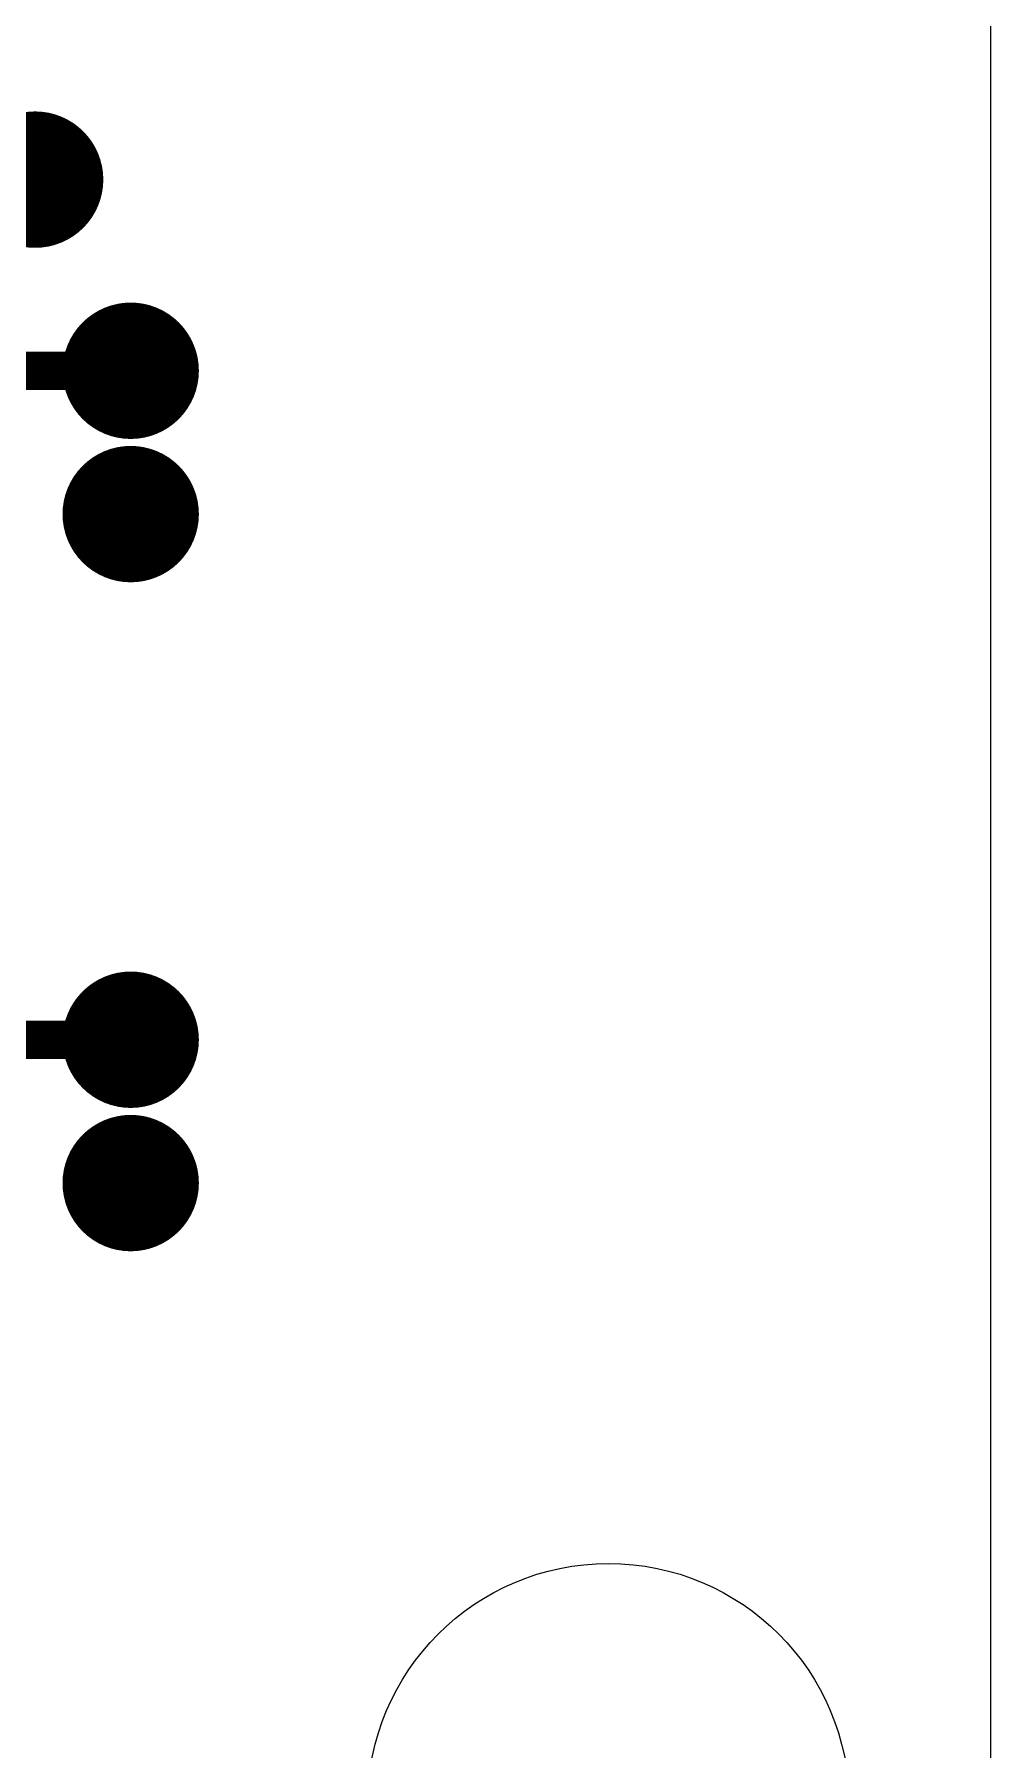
# Model space of a CAD drawing. Extents: x -0.04 to 2.7, y -0.07 to 2.5.
# Drawn here: x 2.4498 to 2.7, y 1.5893 to 2.038 of the extents above; entities that cross this region are included whole.
import ezdxf

# ---------------------------------------------------------------- set-up
doc = ezdxf.new("R2010")
doc.units = 0
for name, color, linetype in [('16', 175, 'CONTINUOUS'), ('18', 82, 'CONTINUOUS'), ('20', 7, 'CONTINUOUS'), ('44', 253, 'CONTINUOUS')]:
    doc.layers.add(name, color=color, linetype=linetype)

# ---------------------------------------------------------------- blocks, each defined once
blk = doc.blocks.new('ROUNDV')
at = {"const_width": 0.5}
blk.add_lwpolyline([(0, -0.25, 1), (0, 0.25, 1), (0, -0.25)], format="xyb", dxfattribs=at)

msp = doc.modelspace()

# ---------------------------------------------------------------- linework, layer by layer
at = {"layer": '16', "const_width": 0.01}
for points in [[(2.411614, 1.95), (2.475, 1.95)], [(2.411614, 1.775), (2.475, 1.775)]]:
    msp.add_lwpolyline(points, dxfattribs=at)
at = {"layer": '16', "const_width": 0.005}
for points in [[(2.475, 1.9475, 1), (2.475, 1.9525)], [(2.475, 1.7725, 1), (2.475, 1.7775)]]:
    msp.add_lwpolyline(points, format="xyb", dxfattribs=at)
at = {"layer": '20'}
msp.add_line((2.7, 0), (2.7, 2.5), dxfattribs=at)
msp.add_circle((2.6, 1.575), 0.062992, dxfattribs=at)
at = {"layer": '44'}
for centre in [(2.45, 2), (2.475, 1.95), (2.475, 1.9125), (2.475, 1.775), (2.475, 1.7375)]:
    msp.add_circle(centre, 0.009843, dxfattribs=at)

# ---------------------------------------------------------------- block references
at = {"layer": '18', "xscale": 0.035685, "yscale": 0.035685}
for p in [(2.45, 2), (2.45, 2), (2.475, 1.95), (2.475, 1.95), (2.475, 1.9125), (2.475, 1.9125), (2.475, 1.775), (2.475, 1.775), (2.475, 1.7375), (2.475, 1.7375)]:
    msp.add_blockref('ROUNDV', p, dxfattribs=at)

doc.saveas('drawing.dxf')
